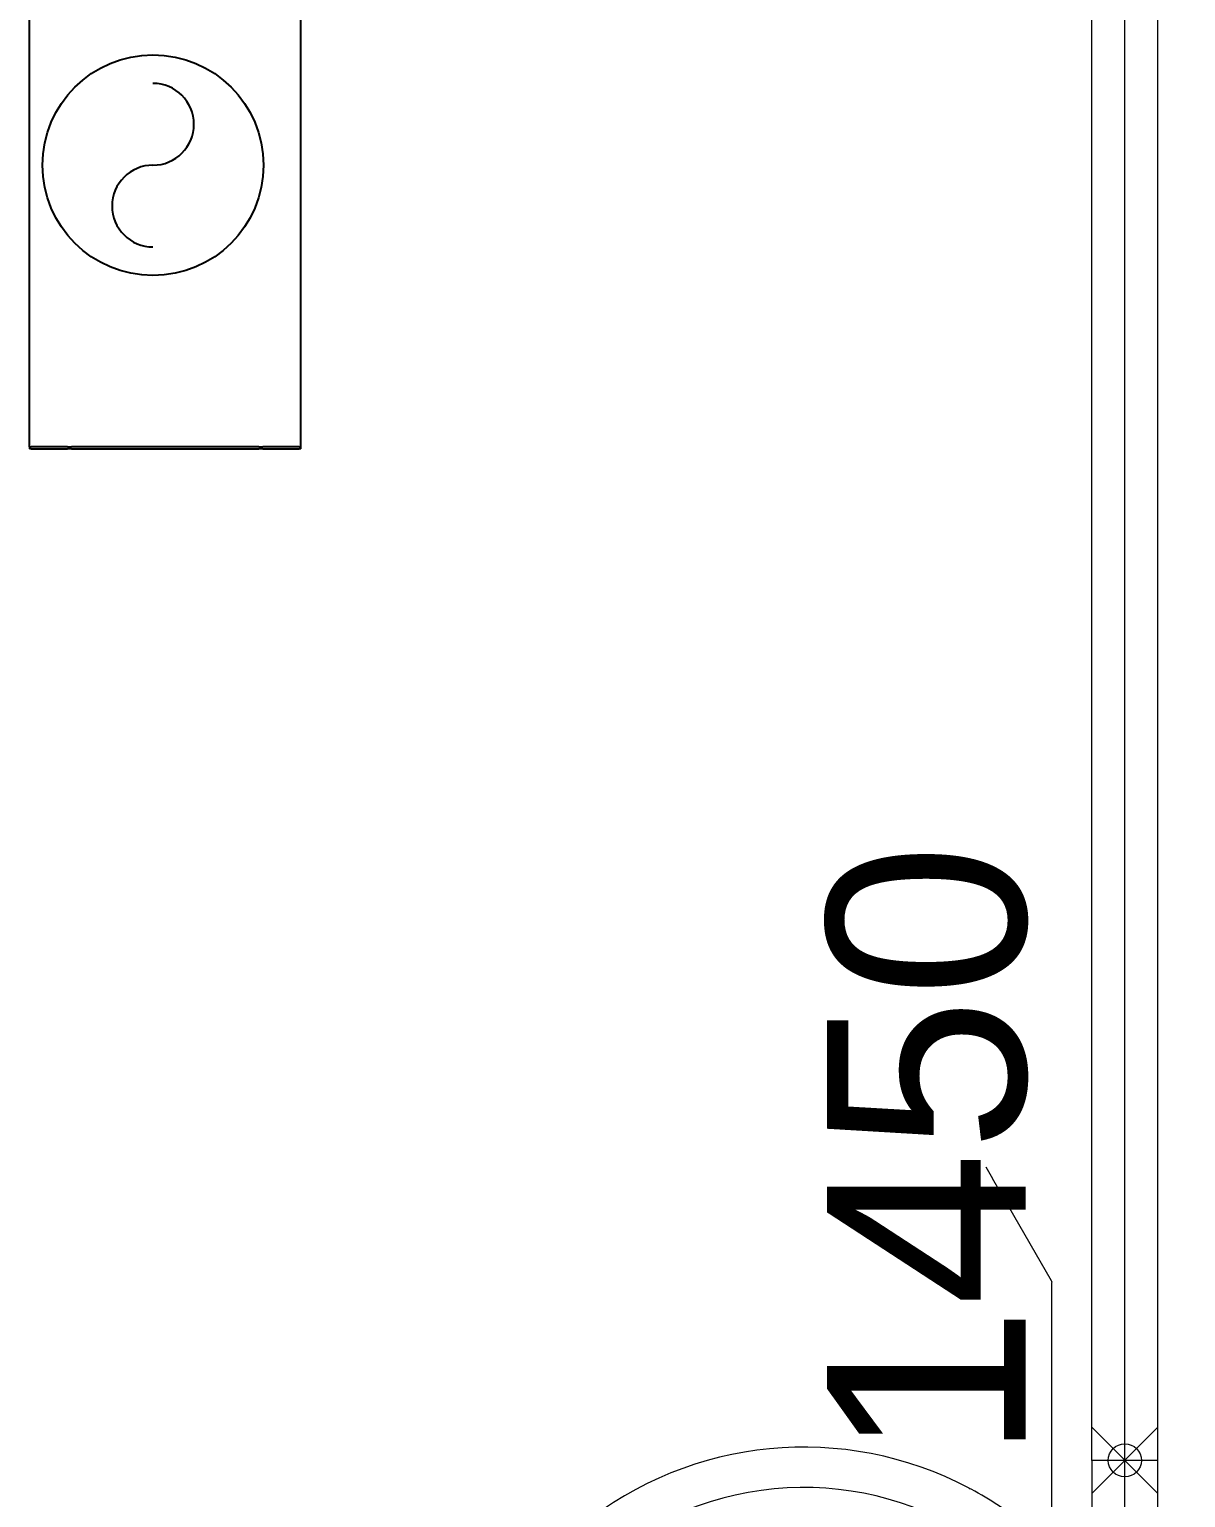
# Model space of a CAD drawing. Extents: x -3873 to 164127, y 7129 to 96529.
# Drawn here: x 43541 to 44414, y 50180 to 51289 of the extents above; entities that cross this region are included whole.
import ezdxf
from ezdxf.enums import TextEntityAlignment as Align

# ---------------------------------------------------------------- set-up
doc = ezdxf.new("R2010")
doc.units = 0
doc.header["$PDMODE"] = 35
doc.header["$PDSIZE"] = 25
doc.layers.get('0').update_dxf_attribs({"linetype": 'CONTINUOUS'})
for name, color, linetype in [('LAYOUT', 90, 'CONTINUOUS'), ('LAYOUT-KROMEKA', 1, 'CONTINUOUS'), ('TEXT', 3, 'CONTINUOUS')]:
    doc.layers.add(name, color=color, linetype=linetype)
doc.layers.add('LAYOUT Kromeka', color=1, linetype='CONTINUOUS', lineweight=5)
doc.styles.add('015_100', font='arial.ttf', dxfattribs={"height": 150})
doc.styles.add('MEYN_DIM', font='arial.ttf')

# ---------------------------------------------------------------- blocks, each defined once
blk = doc.blocks.new('general_wheeld_90_485b')
at = {"ltscale": 10}
for p, q in [((100, 712.9), (105, 721.6)), ((55.4, 635.6), (100, 712.9)), ((55, 634.3), (55, 440.5)), ((-25, 500), (25, 500)), ((-25, 500), (-25, 242.5)), ((25, 242.5), (25, 500)), ((116, 478.2), (116.8, 478.6)), ((116.8, 478.6), (117.6, 479.1)), ((61, 439.8), (75, 451.1)), ((75.8, 451.7), (75, 451.1)), ((410.4, 450.7), (411.2, 450.1)), ((411.9, 449.5), (411.2, 450.1)), ((59.3, 438.5), (61, 439.8)), ((449.5, 411.9), (450.1, 411.2)), ((450.1, 411.2), (450.7, 410.4)), ((-46, 10.6), (232.2, 288.8)), ((232.2, 288.8), (292.7, 236.2)), ((292.7, 236.2), (10.6, -46)), ((478.2, 116), (478.6, 116.8)), ((479.1, 117.6), (478.6, 116.8)), ((635.6, 55.4), (712.9, 100)), ((721.6, 105), (712.9, 100)), ((451.1, 75), (439.8, 61)), ((451.7, 75.8), (451.1, 75)), ((439.8, 61), (438.5, 59.3)), ((440.5, 55), (634.3, 55)), ((500, 25), (242.5, 25)), ((500, -25), (500, 25)), ((10.6, -46), (-46, 10.6)), ((242.5, -25), (500, -25))]:
    blk.add_line(p, q, dxfattribs=at)
blk.add_lwpolyline([(0, 500), (0, 242.5, 0.414213), (242.5, 0), (500, 0)], format="xyb", dxfattribs=at)
for centre, radius, start, end in [((57.6, 634.3), 2.65, 149.9991, 180.0007), ((242.5, 242.5), 267.5, 51.1156, 117.8334), ((242.5, 242.5), 237, 293.4048, 156.5952), ((242.5, 242.5), 267.5, 118.2333, 128.553), ((242.5, 242.5), 267.5, 39.3027, 50.6973), ((57.6, 440.5), 2.65, 180.0001, 308.768), ((242.5, 242.5), 267.5, 332.1666, 38.8844), ((242.5, 242.5), 267.5, 180, 216.4002), ((242.5, 242.5), 217.5, 180, 214.4026), ((242.5, 242.5), 267.5, 321.447, 331.7667), ((242.5, 242.5), 217.5, 235.5975, 270), ((440.5, 57.6), 2.65, 141.2317, 269.9981), ((634.3, 57.6), 2.65, 270.0012, 300.0002), ((242.5, 242.5), 267.5, 233.5999, 270)]:
    blk.add_arc(centre, radius, start, end, dxfattribs=at)
for p in [(0, 500), (500, 0), (0, 0)]:
    blk.add_point(p, dxfattribs=at)
blk = doc.blocks.new('updown_850_850_1100_2600')
at = {"linetype": 'Continuous', "ltscale": 20}
for p, q in [((0, -25), (0, 25)), ((0, 25), (2600, 25)), ((0, -25), (2600, -25))]:
    blk.add_line(p, q, dxfattribs=at)
at = {"color": 5, "linetype": 'Continuous', "ltscale": 20}
blk.add_point((0, 0), dxfattribs=at)
at = {"color": 4, "linetype": 'Continuous', "ltscale": 20, "style": 'MEYN_DIM', "flags": 4}
blk.add_attdef('000', text='', height=150, dxfattribs=at).set_placement((0, 225), align=Align.TOP_LEFT)
blk.add_attdef('000', text='', height=150, dxfattribs=at).set_placement((2575, 225), align=Align.TOP_RIGHT)
at = {"color": 3, "linetype": 'Continuous', "ltscale": 20, "style": '015_100', "flags": 9}
blk.add_attdef('BLOCK', (-1081.7, 0), '', height=150, dxfattribs=at)
blk = doc.blocks.new('Electricity')
at = {"layer": 'TEXT', "linetype": 'Continuous'}
blk.add_circle((116817.8, 15298.4), 333.4, dxfattribs=at)
at = {"layer": 'TEXT', "ltscale": 25}
for centre, start, end in [((116694.3, 15298.4), 0, 180), ((116941.4, 15298.4), 180, 0)]:
    blk.add_arc(centre, 123.6, start, end, dxfattribs=at)
blk = doc.blocks.new('A$Ccf7c2aec')
at = {"layer": 'LAYOUT-KROMEKA'}
for p, q in [((1542.6, 203.8), (1542.6, 205)), ((1544.1, 205), (1542.6, 205)), ((1542.6, 203.8), (1542.6, 176.2)), ((1544.1, 205), (2079.1, 205)), ((1544.1, 205), (1544.1, 203.8)), ((1544.1, 176.2), (1544.1, 203.8)), ((1544.1, 176.4), (1544.1, 203.6)), ((1542.6, 173.3), (1542.6, 176.2)), ((1542.6, 173.3), (1542.6, 31.7)), ((1544.1, 176.2), (1544.1, 173.3)), ((1544.1, 31.7), (1544.1, 173.3)), ((1544.1, 32), (1544.1, 173)), ((1542.6, 28.8), (1542.6, 31.7)), ((1542.6, 28.8), (1542.6, 1.2)), ((1544.1, 31.7), (1544.1, 28.8)), ((1544.1, 1.2), (1544.1, 28.8)), ((1544.1, 1.4), (1544.1, 28.6)), ((1542.6, 0), (1542.6, 1.2)), ((1542.6, 0), (1544.1, 0)), ((1544.1, 1.2), (1544.1, 0)), ((1544.1, 0), (2079.1, 0))]:
    blk.add_line(p, q, dxfattribs=at)
at = {"layer": 'LAYOUT Kromeka', "color": 4, "linetype": 'Continuous', "xscale": 0.25, "yscale": 0.25, "zscale": 0.25}
blk.add_blockref('Electricity', (-27447.7, -3712.9), dxfattribs=at)

msp = doc.modelspace()

# ---------------------------------------------------------------- linework, layer by layer
at = {"layer": 'LAYOUT Kromeka', "ltscale": 20}
msp.add_line((44368.5, 50208.3), (44368.5, 64092), dxfattribs=at)

# ---------------------------------------------------------------- block references
at = {"layer": 'LAYOUT', "color": 4, "linetype": 'Continuous', "ltscale": 20, "rotation": 89.99999999999999}
msp.add_blockref('A$Ccf7c2aec', (43746.3, 49429.7), dxfattribs=at)
at = {"layer": 'LAYOUT Kromeka', "color": 2, "ltscale": 20}
ref = msp.add_blockref('updown_850_850_1100_2600', (44368.5, 50208.3), dxfattribs=dict(at, rotation=90))
ref.add_attrib('000', '1450', dxfattribs={"layer": '0', "color": 4, "linetype": 'Continuous', "ltscale": 20, "height": 150, "rotation": 90, "style": 'MEYN_DIM'}).set_placement((44143.5, 50208.3), align=Align.TOP_LEFT)
at = {"layer": 'LAYOUT Kromeka', "ltscale": 20, "rotation": 90}
msp.add_blockref('general_wheeld_90_485b', (44368.5, 49708.3), dxfattribs=at)

doc.saveas('drawing.dxf')
